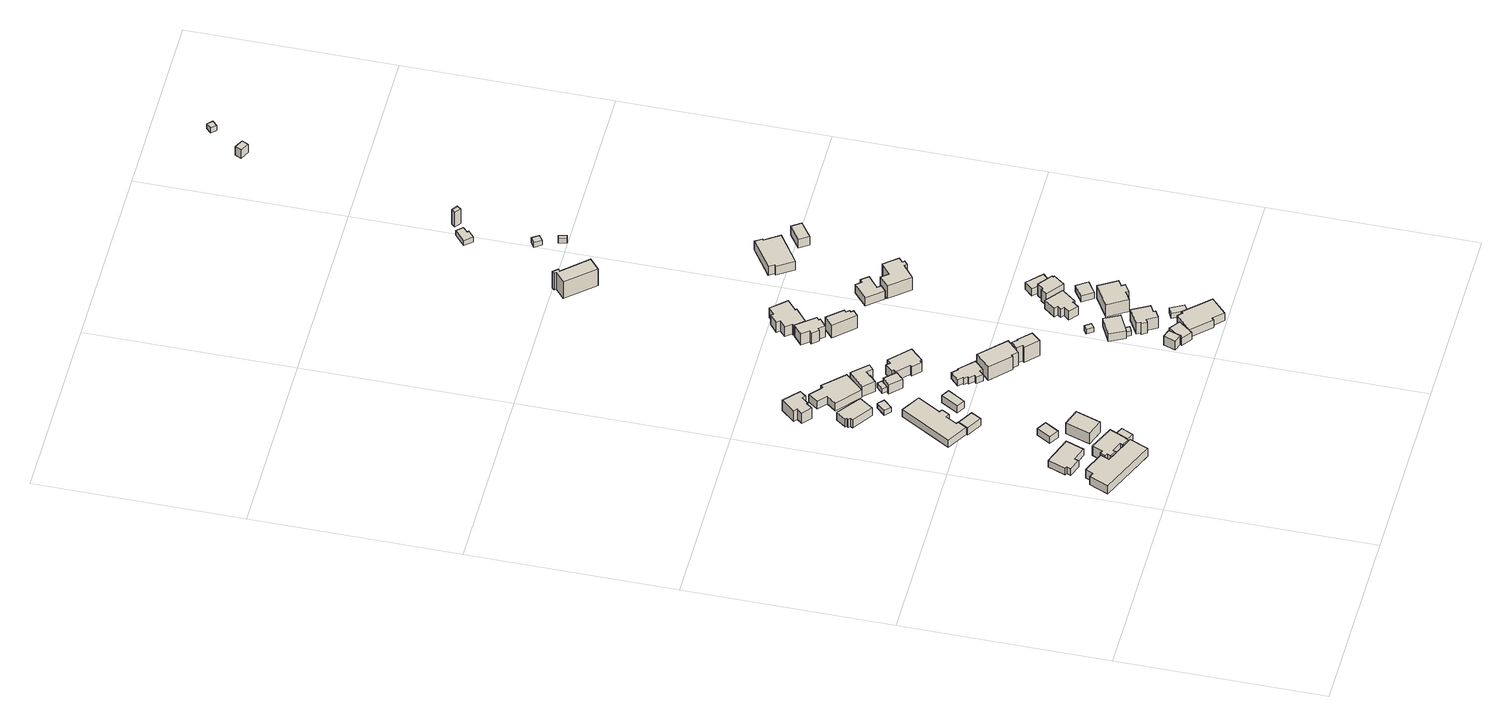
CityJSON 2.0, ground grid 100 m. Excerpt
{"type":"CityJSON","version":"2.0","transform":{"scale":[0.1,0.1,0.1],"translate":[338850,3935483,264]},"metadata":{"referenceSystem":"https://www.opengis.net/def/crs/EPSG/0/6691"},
"CityObjects":{
"building1":{"type":"Building","attributes":{"usage":"441","measuredHeight":6.5,"storeysAboveGround":1,"BuildingIDAttribute.prefecture":"14","BuildingIDAttribute.city":"14151","BuildingDetailAttribute.totalFloorArea":277.29,"BuildingDetailAttribute.buildingFootprintArea":277.29,"BuildingDetailAttribute.buildingStructureType":"601","BuildingDetailAttribute.buildingStructureOrgType":"1","BuildingDetailAttribute.orgUsage":"160","BuildingDetailAttribute.surveyYear":2015,"BuildingRiverFloodingRiskAttribute.description":"4","BuildingRiverFloodingRiskAttribute.rankOrg":"1","BuildingRiverFloodingRiskAttribute.depth":0.056,"BuildingRiverFloodingRiskAttribute.adminType":"2","BuildingRiverFloodingRiskAttribute.scale":"2"},"geometry":[{"type":"Solid","lod":"1","boundaries":[[[[0,1,2,3,4,5,6,7]],[[6,8,9,7]],[[5,10,8,6]],[[4,11,10,5]],[[3,12,11,4]],[[2,13,12,3]],[[1,14,13,2]],[[0,15,14,1]],[[7,9,15,0]],[[8,10,11,12,13,14,15,9]]]]}]},
"building2":{"type":"Building","attributes":{"usage":"413","measuredHeight":5.4,"storeysAboveGround":1,"BuildingIDAttribute.prefecture":"14","BuildingIDAttribute.city":"14151","BuildingDetailAttribute.totalFloorArea":122.25,"BuildingDetailAttribute.buildingFootprintArea":122.25,"BuildingDetailAttribute.buildingStructureType":"601","BuildingDetailAttribute.buildingStructureOrgType":"1","BuildingDetailAttribute.orgUsage":"30","BuildingDetailAttribute.surveyYear":2015},"geometry":[{"type":"Solid","lod":"1","boundaries":[[[[16,17,18,19,20,21,22,23]],[[22,24,25,23]],[[21,26,24,22]],[[20,27,26,21]],[[19,28,27,20]],[[18,29,28,19]],[[17,30,29,18]],[[16,31,30,17]],[[23,25,31,16]],[[24,26,27,28,29,30,31,25]]]]}]},
"building3":{"type":"Building","attributes":{"usage":"441","measuredHeight":6.3,"storeysAboveGround":1,"BuildingIDAttribute.prefecture":"14","BuildingIDAttribute.city":"14151","BuildingDetailAttribute.totalFloorArea":112.81,"BuildingDetailAttribute.buildingFootprintArea":112.81,"BuildingDetailAttribute.buildingStructureType":"601","BuildingDetailAttribute.buildingStructureOrgType":"1","BuildingDetailAttribute.orgUsage":"160","BuildingDetailAttribute.surveyYear":2015,"BuildingRiverFloodingRiskAttribute.description":"4","BuildingRiverFloodingRiskAttribute.rankOrg":"1","BuildingRiverFloodingRiskAttribute.depth":0.008,"BuildingRiverFloodingRiskAttribute.adminType":"2","BuildingRiverFloodingRiskAttribute.scale":"2"},"geometry":[{"type":"Solid","lod":"1","boundaries":[[[[32,33,34,35,36,37,38,39,40,41,42,43,44,45]],[[44,46,47,45]],[[43,48,46,44]],[[42,49,48,43]],[[41,50,49,42]],[[40,51,50,41]],[[39,52,51,40]],[[38,53,52,39]],[[37,54,53,38]],[[36,55,54,37]],[[35,56,55,36]],[[34,57,56,35]],[[33,58,57,34]],[[32,59,58,33]],[[45,47,59,32]],[[46,48,49,50,51,52,53,54,55,56,57,58,59,47]]]]}]},
"building4":{"type":"Building","attributes":{"usage":"441","measuredHeight":5.7,"storeysAboveGround":1,"BuildingIDAttribute.prefecture":"14","BuildingIDAttribute.city":"14151","BuildingDetailAttribute.totalFloorArea":26.78,"BuildingDetailAttribute.buildingFootprintArea":26.78,"BuildingDetailAttribute.buildingStructureType":"601","BuildingDetailAttribute.buildingStructureOrgType":"1","BuildingDetailAttribute.orgUsage":"160","BuildingDetailAttribute.surveyYear":2015,"BuildingRiverFloodingRiskAttribute.description":"4","BuildingRiverFloodingRiskAttribute.rankOrg":"2","BuildingRiverFloodingRiskAttribute.depth":0.871,"BuildingRiverFloodingRiskAttribute.adminType":"2","BuildingRiverFloodingRiskAttribute.scale":"2","BuildingRiverFloodingRiskAttribute.duration":0.383},"geometry":[{"type":"Solid","lod":"1","boundaries":[[[[60,61,62,63]],[[62,64,65,63]],[[61,66,64,62]],[[60,67,66,61]],[[63,65,67,60]],[[64,66,67,65]]]]}]},
"building5":{"type":"Building","attributes":{"usage":"413","measuredHeight":4.4,"storeysAboveGround":1,"BuildingIDAttribute.prefecture":"14","BuildingIDAttribute.city":"14151","BuildingDetailAttribute.totalFloorArea":41.61,"BuildingDetailAttribute.buildingFootprintArea":41.61,"BuildingDetailAttribute.buildingStructureType":"610","BuildingDetailAttribute.buildingStructureOrgType":"2","BuildingDetailAttribute.orgUsage":"30","BuildingDetailAttribute.surveyYear":2015},"geometry":[{"type":"Solid","lod":"1","boundaries":[[[[68,69,70,71]],[[70,72,73,71]],[[69,74,72,70]],[[68,75,74,69]],[[71,73,75,68]],[[72,74,75,73]]]]}]},
"building6":{"type":"Building","attributes":{"usage":"413","measuredHeight":7.6,"storeysAboveGround":1,"BuildingIDAttribute.prefecture":"14","BuildingIDAttribute.city":"14151","BuildingDetailAttribute.totalFloorArea":70.1,"BuildingDetailAttribute.buildingFootprintArea":70.1,"BuildingDetailAttribute.buildingStructureType":"610","BuildingDetailAttribute.buildingStructureOrgType":"2","BuildingDetailAttribute.orgUsage":"30","BuildingDetailAttribute.surveyYear":2015,"BuildingRiverFloodingRiskAttribute.description":"4","BuildingRiverFloodingRiskAttribute.rankOrg":"1","BuildingRiverFloodingRiskAttribute.depth":0.049,"BuildingRiverFloodingRiskAttribute.adminType":"2","BuildingRiverFloodingRiskAttribute.scale":"2"},"geometry":[{"type":"Solid","lod":"1","boundaries":[[[[76,77,78,79]],[[78,80,81,79]],[[77,82,80,78]],[[76,83,82,77]],[[79,81,83,76]],[[80,82,83,81]]]]}]},
"building7":{"type":"Building","attributes":{"usage":"415","measuredHeight":5.1,"storeysAboveGround":1,"BuildingIDAttribute.prefecture":"14","BuildingIDAttribute.city":"14151","BuildingDetailAttribute.totalFloorArea":38.22,"BuildingDetailAttribute.buildingFootprintArea":38.22,"BuildingDetailAttribute.buildingStructureType":"601","BuildingDetailAttribute.buildingStructureOrgType":"1","BuildingDetailAttribute.orgUsage":"50","BuildingDetailAttribute.surveyYear":2015},"geometry":[{"type":"Solid","lod":"1","boundaries":[[[[84,85,86,87]],[[86,88,89,87]],[[85,90,88,86]],[[84,91,90,85]],[[87,89,91,84]],[[88,90,91,89]]]]}]},
"building8":{"type":"Building","attributes":{"usage":"415","measuredHeight":5.5,"storeysAboveGround":1,"BuildingIDAttribute.prefecture":"14","BuildingIDAttribute.city":"14151","BuildingDetailAttribute.totalFloorArea":264.61,"BuildingDetailAttribute.buildingFootprintArea":264.61,"BuildingDetailAttribute.buildingStructureType":"601","BuildingDetailAttribute.buildingStructureOrgType":"1","BuildingDetailAttribute.orgUsage":"50","BuildingDetailAttribute.surveyYear":2015},"geometry":[{"type":"Solid","lod":"1","boundaries":[[[[92,93,94,95,96,97,98,99,100,101]],[[100,102,103,101]],[[99,104,102,100]],[[98,105,104,99]],[[97,106,105,98]],[[96,107,106,97]],[[95,108,107,96]],[[94,109,108,95]],[[93,110,109,94]],[[92,111,110,93]],[[101,103,111,92]],[[102,104,105,106,107,108,109,110,111,103]]]]}]},
"building9":{"type":"Building","attributes":{"usage":"415","measuredHeight":6,"storeysAboveGround":1,"BuildingIDAttribute.prefecture":"14","BuildingIDAttribute.city":"14151","BuildingDetailAttribute.totalFloorArea":90.04,"BuildingDetailAttribute.buildingFootprintArea":90.04,"BuildingDetailAttribute.buildingStructureType":"601","BuildingDetailAttribute.buildingStructureOrgType":"1","BuildingDetailAttribute.orgUsage":"50","BuildingDetailAttribute.surveyYear":2015},"geometry":[{"type":"Solid","lod":"1","boundaries":[[[[112,113,114,115,116,117,118,119]],[[118,120,121,119]],[[117,122,120,118]],[[116,123,122,117]],[[115,124,123,116]],[[114,125,124,115]],[[113,126,125,114]],[[112,127,126,113]],[[119,121,127,112]],[[120,122,123,124,125,126,127,121]]]]}]},
"building10":{"type":"Building","attributes":{"usage":"411","measuredHeight":7.8,"storeysAboveGround":2,"BuildingIDAttribute.prefecture":"14","BuildingIDAttribute.city":"14151","BuildingDetailAttribute.totalFloorArea":132.74,"BuildingDetailAttribute.buildingFootprintArea":66.37,"BuildingDetailAttribute.buildingStructureType":"601","BuildingDetailAttribute.buildingStructureOrgType":"1","BuildingDetailAttribute.orgUsage":"10","BuildingDetailAttribute.surveyYear":2015},"geometry":[{"type":"Solid","lod":"1","boundaries":[[[[128,129,130,131,132,133,134,135,136,137]],[[136,138,139,137]],[[135,140,138,136]],[[134,141,140,135]],[[133,142,141,134]],[[132,143,142,133]],[[131,144,143,132]],[[130,145,144,131]],[[129,146,145,130]],[[128,147,146,129]],[[137,139,147,128]],[[138,140,141,142,143,144,145,146,147,139]]]]}]},
"building11":{"type":"Building","attributes":{"BuildingIDAttribute.prefecture":"14","BuildingIDAttribute.city":"14151","BuildingDetailAttribute.surveyYear":2015},"geometry":[{"type":"Solid","lod":"1","boundaries":[[[[148,149,150,151]],[[150,152,153,151]],[[149,154,152,150]],[[148,155,154,149]],[[151,153,155,148]],[[152,154,155,153]]]]}]},
"building12":{"type":"Building","attributes":{"usage":"415","measuredHeight":4.8,"storeysAboveGround":1,"BuildingIDAttribute.prefecture":"14","BuildingIDAttribute.city":"14151","BuildingDetailAttribute.totalFloorArea":35.59,"BuildingDetailAttribute.buildingFootprintArea":35.59,"BuildingDetailAttribute.buildingStructureType":"601","BuildingDetailAttribute.buildingStructureOrgType":"1","BuildingDetailAttribute.orgUsage":"50","BuildingDetailAttribute.surveyYear":2015},"geometry":[{"type":"Solid","lod":"1","boundaries":[[[[156,157,158,159]],[[158,160,161,159]],[[157,162,160,158]],[[156,163,162,157]],[[159,161,163,156]],[[160,162,163,161]]]]}]},
"building13":{"type":"Building","attributes":{"usage":"441","measuredHeight":5.8,"storeysAboveGround":1,"BuildingIDAttribute.prefecture":"14","BuildingIDAttribute.city":"14151","BuildingDetailAttribute.totalFloorArea":186.99,"BuildingDetailAttribute.buildingFootprintArea":186.99,"BuildingDetailAttribute.buildingStructureType":"610","BuildingDetailAttribute.buildingStructureOrgType":"2","BuildingDetailAttribute.orgUsage":"172","BuildingDetailAttribute.surveyYear":2015},"geometry":[{"type":"Solid","lod":"1","boundaries":[[[[164,165,166,167,168,169,170,171]],[[170,172,173,171]],[[169,174,172,170]],[[168,175,174,169]],[[167,176,175,168]],[[166,177,176,167]],[[165,178,177,166]],[[164,179,178,165]],[[171,173,179,164]],[[172,174,175,176,177,178,179,173]]]]}]},
"building14":{"type":"Building","attributes":{"usage":"411","storeysAboveGround":1,"BuildingIDAttribute.prefecture":"14","BuildingIDAttribute.city":"14151","BuildingDetailAttribute.totalFloorArea":8.69,"BuildingDetailAttribute.buildingFootprintArea":8.69,"BuildingDetailAttribute.buildingStructureType":"601","BuildingDetailAttribute.buildingStructureOrgType":"1","BuildingDetailAttribute.orgUsage":"10","BuildingDetailAttribute.surveyYear":2015},"geometry":[{"type":"Solid","lod":"1","boundaries":[[[[180,181,182,183]],[[182,184,185,183]],[[181,186,184,182]],[[180,187,186,181]],[[183,185,187,180]],[[184,186,187,185]]]]}]},
"building15":{"type":"Building","attributes":{"usage":"411","measuredHeight":6.2,"storeysAboveGround":1,"BuildingIDAttribute.prefecture":"14","BuildingIDAttribute.city":"14151","BuildingDetailAttribute.totalFloorArea":30.15,"BuildingDetailAttribute.buildingFootprintArea":30.15,"BuildingDetailAttribute.buildingStructureType":"601","BuildingDetailAttribute.buildingStructureOrgType":"1","BuildingDetailAttribute.orgUsage":"10","BuildingDetailAttribute.surveyYear":2015},"geometry":[{"type":"Solid","lod":"1","boundaries":[[[[188,189,190,191]],[[190,192,193,191]],[[189,194,192,190]],[[188,195,194,189]],[[191,193,195,188]],[[192,194,195,193]]]]}]},
"building16":{"type":"Building","attributes":{"usage":"411","measuredHeight":7.8,"storeysAboveGround":2,"BuildingIDAttribute.prefecture":"14","BuildingIDAttribute.city":"14151","BuildingDetailAttribute.totalFloorArea":135.16,"BuildingDetailAttribute.buildingFootprintArea":67.58,"BuildingDetailAttribute.buildingStructureType":"601","BuildingDetailAttribute.buildingStructureOrgType":"1","BuildingDetailAttribute.orgUsage":"10","BuildingDetailAttribute.surveyYear":2015},"geometry":[{"type":"Solid","lod":"1","boundaries":[[[[196,197,198,199,200,201,202,203]],[[202,204,205,203]],[[201,206,204,202]],[[200,207,206,201]],[[199,208,207,200]],[[198,209,208,199]],[[197,210,209,198]],[[196,211,210,197]],[[203,205,211,196]],[[204,206,207,208,209,210,211,205]]]]}]},
"building17":{"type":"Building","attributes":{"usage":"411","measuredHeight":4.8,"storeysAboveGround":1,"BuildingIDAttribute.prefecture":"14","BuildingIDAttribute.city":"14151","BuildingDetailAttribute.totalFloorArea":76.43,"BuildingDetailAttribute.buildingFootprintArea":76.43,"BuildingDetailAttribute.buildingStructureType":"601","BuildingDetailAttribute.buildingStructureOrgType":"1","BuildingDetailAttribute.orgUsage":"10","BuildingDetailAttribute.surveyYear":2015},"geometry":[{"type":"Solid","lod":"1","boundaries":[[[[212,213,214,215,216,217,218,219,220,221,222,223,224,225]],[[224,226,227,225]],[[223,228,226,224]],[[222,229,228,223]],[[221,230,229,222]],[[220,231,230,221]],[[219,232,231,220]],[[218,233,232,219]],[[217,234,233,218]],[[216,235,234,217]],[[215,236,235,216]],[[214,237,236,215]],[[213,238,237,214]],[[212,239,238,213]],[[225,227,239,212]],[[226,228,229,230,231,232,233,234,235,236,237,238,239,227]]]]}]},
"building18":{"type":"Building","attributes":{"usage":"411","measuredHeight":7.6,"storeysAboveGround":2,"BuildingIDAttribute.prefecture":"14","BuildingIDAttribute.city":"14151","BuildingDetailAttribute.totalFloorArea":222.48,"BuildingDetailAttribute.buildingFootprintArea":111.24,"BuildingDetailAttribute.buildingStructureType":"601","BuildingDetailAttribute.buildingStructureOrgType":"1","BuildingDetailAttribute.orgUsage":"10","BuildingDetailAttribute.surveyYear":2015},"geometry":[{"type":"Solid","lod":"1","boundaries":[[[[240,241,242,243,244,245,246,247,248,249,250,251]],[[250,252,253,251]],[[249,254,252,250]],[[248,255,254,249]],[[247,256,255,248]],[[246,257,256,247]],[[245,258,257,246]],[[244,259,258,245]],[[243,260,259,244]],[[242,261,260,243]],[[241,262,261,242]],[[240,263,262,241]],[[251,253,263,240]],[[252,254,255,256,257,258,259,260,261,262,263,253]]]]}]},
"building19":{"type":"Building","attributes":{"usage":"411","measuredHeight":9.6,"storeysAboveGround":2,"BuildingIDAttribute.prefecture":"14","BuildingIDAttribute.city":"14151","BuildingDetailAttribute.totalFloorArea":264.21,"BuildingDetailAttribute.buildingFootprintArea":132.1,"BuildingDetailAttribute.buildingStructureType":"601","BuildingDetailAttribute.buildingStructureOrgType":"1","BuildingDetailAttribute.orgUsage":"10","BuildingDetailAttribute.surveyYear":2015,"BuildingRiverFloodingRiskAttribute.description":"4","BuildingRiverFloodingRiskAttribute.rankOrg":"1","BuildingRiverFloodingRiskAttribute.depth":0.069,"BuildingRiverFloodingRiskAttribute.adminType":"2","BuildingRiverFloodingRiskAttribute.scale":"2"},"geometry":[{"type":"Solid","lod":"1","boundaries":[[[[264,265,266,267,268,269]],[[268,270,271,269]],[[267,272,270,268]],[[266,273,272,267]],[[265,274,273,266]],[[264,275,274,265]],[[269,271,275,264]],[[270,272,273,274,275,271]]]]}]},
"building20":{"type":"Building","attributes":{"usage":"411","measuredHeight":10.5,"storeysAboveGround":2,"BuildingIDAttribute.prefecture":"14","BuildingIDAttribute.city":"14151","BuildingDetailAttribute.totalFloorArea":87.53,"BuildingDetailAttribute.buildingFootprintArea":43.77,"BuildingDetailAttribute.buildingStructureType":"601","BuildingDetailAttribute.buildingStructureOrgType":"1","BuildingDetailAttribute.orgUsage":"10","BuildingDetailAttribute.surveyYear":2015,"BuildingRiverFloodingRiskAttribute.description":"4","BuildingRiverFloodingRiskAttribute.rankOrg":"1","BuildingRiverFloodingRiskAttribute.depth":0.13,"BuildingRiverFloodingRiskAttribute.adminType":"2","BuildingRiverFloodingRiskAttribute.scale":"2"},"geometry":[{"type":"Solid","lod":"1","boundaries":[[[[276,277,278,279,280,281,282,283]],[[282,284,285,283]],[[281,286,284,282]],[[280,287,286,281]],[[279,288,287,280]],[[278,289,288,279]],[[277,290,289,278]],[[276,291,290,277]],[[283,285,291,276]],[[284,286,287,288,289,290,291,285]]]]}]},
"building21":{"type":"Building","attributes":{"usage":"411","measuredHeight":7.3,"storeysAboveGround":1,"BuildingIDAttribute.prefecture":"14","BuildingIDAttribute.city":"14151","BuildingDetailAttribute.totalFloorArea":22.82,"BuildingDetailAttribute.buildingFootprintArea":22.82,"BuildingDetailAttribute.buildingStructureType":"601","BuildingDetailAttribute.buildingStructureOrgType":"1","BuildingDetailAttribute.orgUsage":"10","BuildingDetailAttribute.surveyYear":2015,"BuildingRiverFloodingRiskAttribute.description":"4","BuildingRiverFloodingRiskAttribute.rankOrg":"1","BuildingRiverFloodingRiskAttribute.depth":0.051,"BuildingRiverFloodingRiskAttribute.adminType":"2","BuildingRiverFloodingRiskAttribute.scale":"1","BuildingRiverFloodingRiskAttribute.duration":0.517,"BuildingLandSlideRiskAttribute.description":"1","BuildingLandSlideRiskAttribute.areaType":"1"},"geometry":[{"type":"Solid","lod":"1","boundaries":[[[[292,293,294,295]],[[294,296,297,295]],[[293,298,296,294]],[[292,299,298,293]],[[295,297,299,292]],[[296,298,299,297]]]]}]},
"building22":{"type":"Building","attributes":{"usage":"411","measuredHeight":7.3,"storeysAboveGround":1,"BuildingIDAttribute.prefecture":"14","BuildingIDAttribute.city":"14151","BuildingDetailAttribute.totalFloorArea":42.17,"BuildingDetailAttribute.buildingFootprintArea":42.17,"BuildingDetailAttribute.buildingStructureType":"601","BuildingDetailAttribute.buildingStructureOrgType":"1","BuildingDetailAttribute.orgUsage":"10","BuildingDetailAttribute.surveyYear":2015,"BuildingRiverFloodingRiskAttribute.description":"4","BuildingRiverFloodingRiskAttribute.rankOrg":"1","BuildingRiverFloodingRiskAttribute.depth":0.051,"BuildingRiverFloodingRiskAttribute.adminType":"2","BuildingRiverFloodingRiskAttribute.scale":"1","BuildingRiverFloodingRiskAttribute.duration":0.483,"BuildingLandSlideRiskAttribute.description":"1","BuildingLandSlideRiskAttribute.areaType":"1"},"geometry":[{"type":"Solid","lod":"1","boundaries":[[[[300,301,302,303,304,305,306]],[[305,307,308,306]],[[304,309,307,305]],[[303,310,309,304]],[[302,311,310,303]],[[301,312,311,302]],[[300,313,312,301]],[[306,308,313,300]],[[307,309,310,311,312,313,308]]]]}]},
"building23":{"type":"Building","attributes":{"BuildingIDAttribute.prefecture":"14","BuildingIDAttribute.city":"14151","BuildingDetailAttribute.surveyYear":2015,"BuildingRiverFloodingRiskAttribute.description":"4","BuildingRiverFloodingRiskAttribute.rankOrg":"1","BuildingRiverFloodingRiskAttribute.depth":0.196,"BuildingRiverFloodingRiskAttribute.adminType":"2","BuildingRiverFloodingRiskAttribute.scale":"1","BuildingRiverFloodingRiskAttribute.duration":0.483,"BuildingLandSlideRiskAttribute.description":"1","BuildingLandSlideRiskAttribute.areaType":"1"},"geometry":[{"type":"Solid","lod":"1","boundaries":[[[[314,315,316,317]],[[316,318,319,317]],[[315,320,318,316]],[[314,321,320,315]],[[317,319,321,314]],[[318,320,321,319]]]]}]},
"building24":{"type":"Building","attributes":{"usage":"441","measuredHeight":5.3,"storeysAboveGround":1,"BuildingIDAttribute.prefecture":"14","BuildingIDAttribute.city":"14151","BuildingDetailAttribute.totalFloorArea":69.14,"BuildingDetailAttribute.buildingFootprintArea":69.14,"BuildingDetailAttribute.buildingStructureType":"601","BuildingDetailAttribute.buildingStructureOrgType":"1","BuildingDetailAttribute.orgUsage":"160","BuildingDetailAttribute.surveyYear":2015,"BuildingRiverFloodingRiskAttribute.description":"4","BuildingRiverFloodingRiskAttribute.rankOrg":"1","BuildingRiverFloodingRiskAttribute.depth":0.035,"BuildingRiverFloodingRiskAttribute.adminType":"2","BuildingRiverFloodingRiskAttribute.scale":"1","BuildingRiverFloodingRiskAttribute.duration":0.483,"BuildingLandSlideRiskAttribute.description":"1","BuildingLandSlideRiskAttribute.areaType":"1"},"geometry":[{"type":"Solid","lod":"1","boundaries":[[[[322,323,324,325]],[[324,326,327,325]],[[323,328,326,324]],[[322,329,328,323]],[[325,327,329,322]],[[326,328,329,327]]]]}]},
"building25":{"type":"Building","attributes":{"BuildingIDAttribute.prefecture":"14","BuildingIDAttribute.city":"14151","BuildingDetailAttribute.surveyYear":2015,"BuildingRiverFloodingRiskAttribute.description":"4","BuildingRiverFloodingRiskAttribute.rankOrg":"1","BuildingRiverFloodingRiskAttribute.depth":0.202,"BuildingRiverFloodingRiskAttribute.adminType":"2","BuildingRiverFloodingRiskAttribute.scale":"1","BuildingRiverFloodingRiskAttribute.duration":1.4,"BuildingLandSlideRiskAttribute.description":"1","BuildingLandSlideRiskAttribute.areaType":"1"},"geometry":[{"type":"Solid","lod":"1","boundaries":[[[[330,331,332,333]],[[332,334,335,333]],[[331,336,334,332]],[[330,337,336,331]],[[333,335,337,330]],[[334,336,337,335]]]]}]},
"building26":{"type":"Building","attributes":{"usage":"411","measuredHeight":7.5,"storeysAboveGround":2,"BuildingIDAttribute.prefecture":"14","BuildingIDAttribute.city":"14151","BuildingDetailAttribute.totalFloorArea":142.15,"BuildingDetailAttribute.buildingFootprintArea":71.07,"BuildingDetailAttribute.buildingStructureType":"601","BuildingDetailAttribute.buildingStructureOrgType":"1","BuildingDetailAttribute.orgUsage":"10","BuildingDetailAttribute.surveyYear":2015},"geometry":[{"type":"Solid","lod":"1","boundaries":[[[[338,339,340,341,342,343,344,345,346,347]],[[346,348,349,347]],[[345,350,348,346]],[[344,351,350,345]],[[343,352,351,344]],[[342,353,352,343]],[[341,354,353,342]],[[340,355,354,341]],[[339,356,355,340]],[[338,357,356,339]],[[347,349,357,338]],[[348,350,351,352,353,354,355,356,357,349]]]]}]},
"building27":{"type":"Building","attributes":{"usage":"411","measuredHeight":7.8,"storeysAboveGround":2,"BuildingIDAttribute.prefecture":"14","BuildingIDAttribute.city":"14151","BuildingDetailAttribute.totalFloorArea":123.53,"BuildingDetailAttribute.buildingFootprintArea":61.77,"BuildingDetailAttribute.buildingStructureType":"601","BuildingDetailAttribute.buildingStructureOrgType":"1","BuildingDetailAttribute.orgUsage":"10","BuildingDetailAttribute.surveyYear":2015,"BuildingRiverFloodingRiskAttribute.description":"4","BuildingRiverFloodingRiskAttribute.rankOrg":"1","BuildingRiverFloodingRiskAttribute.depth":0.015,"BuildingRiverFloodingRiskAttribute.adminType":"2","BuildingRiverFloodingRiskAttribute.scale":"1","BuildingRiverFloodingRiskAttribute.duration":0.483,"BuildingLandSlideRiskAttribute.description":"1","BuildingLandSlideRiskAttribute.areaType":"1"},"geometry":[{"type":"Solid","lod":"1","boundaries":[[[[358,359,360,361,362,363,364,365,366,367]],[[366,368,369,367]],[[365,370,368,366]],[[364,371,370,365]],[[363,372,371,364]],[[362,373,372,363]],[[361,374,373,362]],[[360,375,374,361]],[[359,376,375,360]],[[358,377,376,359]],[[367,369,377,358]],[[368,370,371,372,373,374,375,376,377,369]]]]}]},
"building28":{"type":"Building","attributes":{"usage":"411","measuredHeight":7.7,"storeysAboveGround":1,"BuildingIDAttribute.prefecture":"14","BuildingIDAttribute.city":"14151","BuildingDetailAttribute.totalFloorArea":172.83,"BuildingDetailAttribute.buildingFootprintArea":172.83,"BuildingDetailAttribute.buildingStructureType":"601","BuildingDetailAttribute.buildingStructureOrgType":"1","BuildingDetailAttribute.orgUsage":"10","BuildingDetailAttribute.surveyYear":2015,"BuildingRiverFloodingRiskAttribute.description":"4","BuildingRiverFloodingRiskAttribute.rankOrg":"1","BuildingRiverFloodingRiskAttribute.depth":0.216,"BuildingRiverFloodingRiskAttribute.adminType":"2","BuildingRiverFloodingRiskAttribute.scale":"1","BuildingLandSlideRiskAttribute.description":"1","BuildingLandSlideRiskAttribute.areaType":"1"},"geometry":[{"type":"Solid","lod":"1","boundaries":[[[[378,379,380,381,382,383,384,385]],[[384,386,387,385]],[[383,388,386,384]],[[382,389,388,383]],[[381,390,389,382]],[[380,391,390,381]],[[379,392,391,380]],[[378,393,392,379]],[[385,387,393,378]],[[386,388,389,390,391,392,393,387]]]]}]},
"building29":{"type":"Building","attributes":{"usage":"411","measuredHeight":10.1,"storeysAboveGround":2,"BuildingIDAttribute.prefecture":"14","BuildingIDAttribute.city":"14151","BuildingDetailAttribute.totalFloorArea":121.51,"BuildingDetailAttribute.buildingFootprintArea":60.76,"BuildingDetailAttribute.buildingStructureType":"601","BuildingDetailAttribute.buildingStructureOrgType":"1","BuildingDetailAttribute.orgUsage":"10","BuildingDetailAttribute.surveyYear":2015},"geometry":[{"type":"Solid","lod":"1","boundaries":[[[[394,395,396,397,398,399,400,401]],[[400,402,403,401]],[[399,404,402,400]],[[398,405,404,399]],[[397,406,405,398]],[[396,407,406,397]],[[395,408,407,396]],[[394,409,408,395]],[[401,403,409,394]],[[402,404,405,406,407,408,409,403]]]]}]},
"building30":{"type":"Building","attributes":{"usage":"411","measuredHeight":3.8,"storeysAboveGround":1,"BuildingIDAttribute.prefecture":"14","BuildingIDAttribute.city":"14151","BuildingDetailAttribute.totalFloorArea":21.99,"BuildingDetailAttribute.buildingFootprintArea":21.99,"BuildingDetailAttribute.buildingStructureType":"601","BuildingDetailAttribute.buildingStructureOrgType":"1","BuildingDetailAttribute.orgUsage":"10","BuildingDetailAttribute.surveyYear":2015,"BuildingRiverFloodingRiskAttribute.description":"4","BuildingRiverFloodingRiskAttribute.rankOrg":"2","BuildingRiverFloodingRiskAttribute.depth":0.516,"BuildingRiverFloodingRiskAttribute.adminType":"2","BuildingRiverFloodingRiskAttribute.scale":"2","BuildingRiverFloodingRiskAttribute.duration":0.1},"geometry":[{"type":"Solid","lod":"1","boundaries":[[[[410,411,412,413]],[[412,414,415,413]],[[411,416,414,412]],[[410,417,416,411]],[[413,415,417,410]],[[414,416,417,415]]]]}]},
"building31":{"type":"Building","attributes":{"usage":"411","measuredHeight":8,"storeysAboveGround":2,"BuildingIDAttribute.prefecture":"14","BuildingIDAttribute.city":"14151","BuildingDetailAttribute.totalFloorArea":261.75,"BuildingDetailAttribute.buildingFootprintArea":130.88,"BuildingDetailAttribute.buildingStructureType":"601","BuildingDetailAttribute.buildingStructureOrgType":"1","BuildingDetailAttribute.orgUsage":"10","BuildingDetailAttribute.surveyYear":2015},"geometry":[{"type":"Solid","lod":"1","boundaries":[[[[418,419,420,421,422,423,424,425,426,427,428,429]],[[428,430,431,429]],[[427,432,430,428]],[[426,433,432,427]],[[425,434,433,426]],[[424,435,434,425]],[[423,436,435,424]],[[422,437,436,423]],[[421,438,437,422]],[[420,439,438,421]],[[419,440,439,420]],[[418,441,440,419]],[[429,431,441,418]],[[430,432,433,434,435,436,437,438,439,440,441,431]]]]}]},
"building32":{"type":"Building","attributes":{"usage":"411","measuredHeight":9.2,"storeysAboveGround":2,"BuildingIDAttribute.prefecture":"14","BuildingIDAttribute.city":"14151","BuildingDetailAttribute.totalFloorArea":207.09,"BuildingDetailAttribute.buildingFootprintArea":103.55,"BuildingDetailAttribute.buildingStructureType":"601","BuildingDetailAttribute.buildingStructureOrgType":"1","BuildingDetailAttribute.orgUsage":"10","BuildingDetailAttribute.surveyYear":2015,"BuildingRiverFloodingRiskAttribute.description":"4","BuildingRiverFloodingRiskAttribute.rankOrg":"2","BuildingRiverFloodingRiskAttribute.depth":0.862,"BuildingRiverFloodingRiskAttribute.adminType":"2","BuildingRiverFloodingRiskAttribute.scale":"2","BuildingRiverFloodingRiskAttribute.duration":0.3,"BuildingLandSlideRiskAttribute.description":"1","BuildingLandSlideRiskAttribute.areaType":"1"},"geometry":[{"type":"Solid","lod":"1","boundaries":[[[[442,443,444,445,446,447,448,449]],[[448,450,451,449]],[[447,452,450,448]],[[446,453,452,447]],[[445,454,453,446]],[[444,455,454,445]],[[443,456,455,444]],[[442,457,456,443]],[[449,451,457,442]],[[450,452,453,454,455,456,457,451]]]]}]},
"building33":{"type":"Building","attributes":{"usage":"411","measuredHeight":6.5,"storeysAboveGround":2,"BuildingIDAttribute.prefecture":"14","BuildingIDAttribute.city":"14151","BuildingDetailAttribute.totalFloorArea":151.19,"BuildingDetailAttribute.buildingFootprintArea":75.6,"BuildingDetailAttribute.buildingStructureType":"601","BuildingDetailAttribute.buildingStructureOrgType":"1","BuildingDetailAttribute.orgUsage":"10","BuildingDetailAttribute.surveyYear":2015,"BuildingRiverFloodingRiskAttribute.description":"4","BuildingRiverFloodingRiskAttribute.rankOrg":"1","BuildingRiverFloodingRiskAttribute.depth":0.119,"BuildingRiverFloodingRiskAttribute.adminType":"2","BuildingRiverFloodingRiskAttribute.scale":"1","BuildingRiverFloodingRiskAttribute.duration":0.65,"BuildingLandSlideRiskAttribute.description":"1","BuildingLandSlideRiskAttribute.areaType":"1"},"geometry":[{"type":"Solid","lod":"1","boundaries":[[[[458,459,460,461,462,463,464,465,466,467]],[[466,468,469,467]],[[465,470,468,466]],[[464,471,470,465]],[[463,472,471,464]],[[462,473,472,463]],[[461,474,473,462]],[[460,475,474,461]],[[459,476,475,460]],[[458,477,476,459]],[[467,469,477,458]],[[468,470,471,472,473,474,475,476,477,469]]]]}]},
"building34":{"type":"Building","attributes":{"usage":"411","measuredHeight":4.1,"storeysAboveGround":1,"BuildingIDAttribute.prefecture":"14","BuildingIDAttribute.city":"14151","BuildingDetailAttribute.totalFloorArea":37.45,"BuildingDetailAttribute.buildingFootprintArea":37.45,"BuildingDetailAttribute.buildingStructureType":"601","BuildingDetailAttribute.buildingStructureOrgType":"1","BuildingDetailAttribute.orgUsage":"10","BuildingDetailAttribute.surveyYear":2015,"BuildingRiverFloodingRiskAttribute.description":"4","BuildingRiverFloodingRiskAttribute.rankOrg":"1","BuildingRiverFloodingRiskAttribute.depth":0.011,"BuildingRiverFloodingRiskAttribute.adminType":"2","BuildingRiverFloodingRiskAttribute.scale":"1","BuildingRiverFloodingRiskAttribute.duration":0.533,"BuildingLandSlideRiskAttribute.description":"1","BuildingLandSlideRiskAttribute.areaType":"1"},"geometry":[{"type":"Solid","lod":"1","boundaries":[[[[478,479,480,481]],[[480,482,483,481]],[[479,484,482,480]],[[478,485,484,479]],[[481,483,485,478]],[[482,484,485,483]]]]}]},
"building35":{"type":"Building","attributes":{"usage":"411","measuredHeight":8,"storeysAboveGround":2,"BuildingIDAttribute.prefecture":"14","BuildingIDAttribute.city":"14151","BuildingDetailAttribute.totalFloorArea":103.65,"BuildingDetailAttribute.buildingFootprintArea":51.83,"BuildingDetailAttribute.buildingStructureType":"601","BuildingDetailAttribute.buildingStructureOrgType":"1","BuildingDetailAttribute.orgUsage":"10","BuildingDetailAttribute.surveyYear":2015,"BuildingRiverFloodingRiskAttribute.description":"4","BuildingRiverFloodingRiskAttribute.rankOrg":"1","BuildingRiverFloodingRiskAttribute.depth":0.028,"BuildingRiverFloodingRiskAttribute.adminType":"2","BuildingRiverFloodingRiskAttribute.scale":"1","BuildingRiverFloodingRiskAttribute.duration":0.583,"BuildingLandSlideRiskAttribute.description":"1","BuildingLandSlideRiskAttribute.areaType":"1"},"geometry":[{"type":"Solid","lod":"1","boundaries":[[[[486,487,488,489,490,491,492,493]],[[492,494,495,493]],[[491,496,494,492]],[[490,497,496,491]],[[489,498,497,490]],[[488,499,498,489]],[[487,500,499,488]],[[486,501,500,487]],[[493,495,501,486]],[[494,496,497,498,499,500,501,495]]]]}]},
"building36":{"type":"Building","attributes":{"usage":"431","measuredHeight":7,"storeysAboveGround":1,"BuildingIDAttribute.prefecture":"14","BuildingIDAttribute.city":"14151","BuildingDetailAttribute.totalFloorArea":92.61,"BuildingDetailAttribute.buildingFootprintArea":92.61,"BuildingDetailAttribute.buildingStructureType":"601","BuildingDetailAttribute.buildingStructureOrgType":"1","BuildingDetailAttribute.orgUsage":"143","BuildingDetailAttribute.surveyYear":2015},"geometry":[{"type":"Solid","lod":"1","boundaries":[[[[502,503,504,505,506,507,508,509]],[[508,510,511,509]],[[507,512,510,508]],[[506,513,512,507]],[[505,514,513,506]],[[504,515,514,505]],[[503,516,515,504]],[[502,517,516,503]],[[509,511,517,502]],[[510,512,513,514,515,516,517,511]]]]}]},
"building37":{"type":"Building","attributes":{"usage":"411","measuredHeight":5.9,"storeysAboveGround":2,"BuildingIDAttribute.prefecture":"14","BuildingIDAttribute.city":"14151","BuildingDetailAttribute.totalFloorArea":73.26,"BuildingDetailAttribute.buildingFootprintArea":36.63,"BuildingDetailAttribute.buildingStructureType":"601","BuildingDetailAttribute.buildingStructureOrgType":"1","BuildingDetailAttribute.orgUsage":"10","BuildingDetailAttribute.surveyYear":2015,"BuildingRiverFloodingRiskAttribute.description":"4","BuildingRiverFloodingRiskAttribute.rankOrg":"1","BuildingRiverFloodingRiskAttribute.depth":0.074,"BuildingRiverFloodingRiskAttribute.adminType":"2","BuildingRiverFloodingRiskAttribute.scale":"1","BuildingRiverFloodingRiskAttribute.duration":0.583,"BuildingLandSlideRiskAttribute.description":"1","BuildingLandSlideRiskAttribute.areaType":"1"},"geometry":[{"type":"Solid","lod":"1","boundaries":[[[[518,519,520,521]],[[520,522,523,521]],[[519,524,522,520]],[[518,525,524,519]],[[521,523,525,518]],[[522,524,525,523]]]]}]},
"building38":{"type":"Building","attributes":{"usage":"411","measuredHeight":11.3,"storeysAboveGround":2,"BuildingIDAttribute.prefecture":"14","BuildingIDAttribute.city":"14151","BuildingDetailAttribute.totalFloorArea":216.22,"BuildingDetailAttribute.buildingFootprintArea":108.11,"BuildingDetailAttribute.buildingStructureType":"610","BuildingDetailAttribute.buildingStructureOrgType":"2","BuildingDetailAttribute.orgUsage":"10","BuildingDetailAttribute.surveyYear":2015},"geometry":[{"type":"Solid","lod":"1","boundaries":[[[[526,527,528,529,530,531,532,533]],[[532,534,535,533]],[[531,536,534,532]],[[530,537,536,531]],[[529,538,537,530]],[[528,539,538,529]],[[527,540,539,528]],[[526,541,540,527]],[[533,535,541,526]],[[534,536,537,538,539,540,541,535]]]]}]},
"building39":{"type":"Building","attributes":{"usage":"411","measuredHeight":9.5,"storeysAboveGround":2,"BuildingIDAttribute.prefecture":"14","BuildingIDAttribute.city":"14151","BuildingDetailAttribute.totalFloorArea":208.47,"BuildingDetailAttribute.buildingFootprintArea":104.23,"BuildingDetailAttribute.buildingStructureType":"601","BuildingDetailAttribute.buildingStructureOrgType":"1","BuildingDetailAttribute.orgUsage":"10","BuildingDetailAttribute.surveyYear":2015},"geometry":[{"type":"Solid","lod":"1","boundaries":[[[[542,543,544,545,546,547,548,549,550,551]],[[550,552,553,551]],[[549,554,552,550]],[[548,555,554,549]],[[547,556,555,548]],[[546,557,556,547]],[[545,558,557,546]],[[544,559,558,545]],[[543,560,559,544]],[[542,561,560,543]],[[551,553,561,542]],[[552,554,555,556,557,558,559,560,561,553]]]]}]},
"building40":{"type":"Building","attributes":{"usage":"411","measuredHeight":8.8,"storeysAboveGround":1,"BuildingIDAttribute.prefecture":"14","BuildingIDAttribute.city":"14151","BuildingDetailAttribute.totalFloorArea":182.77,"BuildingDetailAttribute.buildingFootprintArea":182.77,"BuildingDetailAttribute.buildingStructureType":"601","BuildingDetailAttribute.buildingStructureOrgType":"1","BuildingDetailAttribute.orgUsage":"10","BuildingDetailAttribute.surveyYear":2015},"geometry":[{"type":"Solid","lod":"1","boundaries":[[[[562,563,564,565,566,567,568,569]],[[568,570,571,569]],[[567,572,570,568]],[[566,573,572,567]],[[565,574,573,566]],[[564,575,574,565]],[[563,576,575,564]],[[562,577,576,563]],[[569,571,577,562]],[[570,572,573,574,575,576,577,571]]]]}]},
"building41":{"type":"Building","attributes":{"BuildingIDAttribute.prefecture":"14","BuildingIDAttribute.city":"14151","BuildingDetailAttribute.surveyYear":2015},"geometry":[{"type":"Solid","lod":"1","boundaries":[[[[578,579,580,581]],[[580,582,583,581]],[[579,584,582,580]],[[578,585,584,579]],[[581,583,585,578]],[[582,584,585,583]]]]}]},
"building42":{"type":"Building","attributes":{"BuildingIDAttribute.prefecture":"14","BuildingIDAttribute.city":"14151","BuildingDetailAttribute.surveyYear":2015},"geometry":[{"type":"Solid","lod":"1","boundaries":[[[[586,587,588,589]],[[588,590,591,589]],[[587,592,590,588]],[[586,593,592,587]],[[589,591,593,586]],[[590,592,593,591]]]]}]},
"building43":{"type":"Building","attributes":{"BuildingIDAttribute.prefecture":"14","BuildingIDAttribute.city":"14151","BuildingDetailAttribute.surveyYear":2015},"geometry":[{"type":"Solid","lod":"1","boundaries":[[[[594,595,596,597,598,599]],[[598,600,601,599]],[[597,602,600,598]],[[596,603,602,597]],[[595,604,603,596]],[[594,605,604,595]],[[599,601,605,594]],[[600,602,603,604,605,601]]]]}]},
"building44":{"type":"Building","attributes":{"usage":"411","measuredHeight":6.2,"storeysAboveGround":1,"BuildingIDAttribute.prefecture":"14","BuildingIDAttribute.city":"14151","BuildingDetailAttribute.totalFloorArea":41.89,"BuildingDetailAttribute.buildingFootprintArea":41.89,"BuildingDetailAttribute.buildingStructureType":"601","BuildingDetailAttribute.buildingStructureOrgType":"1","BuildingDetailAttribute.orgUsage":"10","BuildingDetailAttribute.surveyYear":2015},"geometry":[{"type":"Solid","lod":"1","boundaries":[[[[606,607,608,609]],[[608,610,611,609]],[[607,612,610,608]],[[606,613,612,607]],[[609,611,613,606]],[[610,612,613,611]]]]}]},
"building45":{"type":"Building","attributes":{"measuredHeight":9.5,"BuildingIDAttribute.prefecture":"14","BuildingIDAttribute.city":"14151","BuildingDetailAttribute.surveyYear":2015,"BuildingLandSlideRiskAttribute.description":"1","BuildingLandSlideRiskAttribute.areaType":"1"},"geometry":[{"type":"Solid","lod":"1","boundaries":[[[[614,615,616,617]],[[616,618,619,617]],[[615,620,618,616]],[[614,621,620,615]],[[617,619,621,614]],[[618,620,621,619]]]]}]},
"building46":{"type":"Building","attributes":{"measuredHeight":14.2,"BuildingIDAttribute.prefecture":"14","BuildingIDAttribute.city":"14151","BuildingDetailAttribute.surveyYear":2015,"BuildingLandSlideRiskAttribute.description":"1","BuildingLandSlideRiskAttribute.areaType":"1"},"geometry":[{"type":"Solid","lod":"1","boundaries":[[[[622,623,624,625]],[[624,626,627,625]],[[623,628,626,624]],[[622,629,628,623]],[[625,627,629,622]],[[626,628,629,627]]]]}]},
"building47":{"type":"Building","attributes":{"BuildingIDAttribute.prefecture":"14","BuildingIDAttribute.city":"14151","BuildingDetailAttribute.surveyYear":2015,"BuildingLandSlideRiskAttribute.description":"1","BuildingLandSlideRiskAttribute.areaType":"1"},"geometry":[{"type":"Solid","lod":"1","boundaries":[[[[630,631,632,633]],[[632,634,635,633]],[[631,636,634,632]],[[630,637,636,631]],[[633,635,637,630]],[[634,636,637,635]]]]}]}
},
"vertices":[
[277,139,48],[0,257,48],[40,351,48],[63,341,48],[79,379,48],[186,333,48],[168,291,48],[315,228,48],[168,291,99],[315,228,99],[186,333,99],[79,379,99],[63,341,99],[40,351,99],[0,257,99],[277,139,99],
[211,419,53],[141,444,53],[133,424,53],[73,446,53],[80,467,53],[71,470,53],[103,557,53],[243,506,53],[103,557,94],[243,506,94],[71,470,94],[80,467,94],[73,446,94],[133,424,94],[141,444,94],[211,419,94],
[318,248,42],[316,249,42],[309,235,42],[271,252,42],[277,265,42],[228,287,42],[222,274,42],[190,288,42],[198,306,42],[185,312,42],[197,339,42],[211,332,42],[233,383,42],[354,329,42],[233,383,100],[354,329,100],[211,332,100],[197,339,100],[185,312,100],[198,306,100],[190,288,100],[222,274,100],[228,287,100],[277,265,100],[271,252,100],[309,235,100],[316,249,100],[318,248,100],
[372,229,26],[325,252,26],[352,309,26],[400,286,26],[352,309,75],[400,286,75],[325,252,75],[372,229,75],
[301,558,50],[255,585,50],[295,653,50],[342,625,50],[295,653,90],[342,625,90],[255,585,90],[301,558,90],
[424,502,44],[383,383,44],[299,411,44],[340,531,44],[299,411,109],[340,531,109],[383,383,109],[424,502,109],
[293,913,53],[220,956,53],[249,1005,53],[321,962,53],[249,1005,97],[321,962,97],[220,956,97],[293,913,97],
[223,964,53],[123,1023,53],[269,1270,53],[360,1216,53],[294,1104,53],[309,1095,53],[286,1056,53],[269,1066,53],[238,1013,53],[248,1007,53],[238,1013,97],[248,1007,97],[269,1066,97],[286,1056,97],[309,1095,97],[294,1104,97],[360,1216,97],[269,1270,97],[123,1023,97],[223,964,97],
[235,1400,62],[138,1469,62],[146,1481,62],[137,1488,62],[143,1497,62],[136,1502,62],[171,1550,62],[282,1467,62],[171,1550,111],[282,1467,111],[136,1502,111],[143,1497,111],[137,1488,111],[146,1481,111],[138,1469,111],[235,1400,111],
[212,1703,74],[198,1715,74],[170,1683,74],[166,1686,74],[143,1658,74],[101,1694,74],[123,1720,74],[105,1733,74],[163,1799,74],[236,1733,74],[163,1799,139],[236,1733,139],[105,1733,139],[123,1720,139],[101,1694,139],[143,1658,139],[166,1686,139],[170,1683,139],[198,1715,139],[212,1703,139],
[284,1325,55],[257,1350,55],[295,1391,55],[322,1366,55],[295,1391,85],[322,1366,85],[257,1350,85],[284,1325,85],
[394,1012,45],[356,1036,45],[407,1121,45],[445,1097,45],[407,1121,88],[445,1097,88],[356,1036,88],[394,1012,88],
[315,1649,60],[327,1660,60],[421,1562,60],[341,1474,60],[229,1570,60],[265,1615,60],[221,1652,60],[257,1699,60],[221,1652,107],[257,1699,107],[265,1615,107],[229,1570,107],[341,1474,107],[421,1562,107],[327,1660,107],[315,1649,107],
[440,1404,55],[408,1373,55],[391,1391,55],[423,1422,55],[391,1391,85],[423,1422,85],[408,1373,85],[440,1404,85],
[486,1347,52],[449,1309,52],[399,1362,52],[437,1397,52],[399,1362,107],[437,1397,107],[449,1309,107],[486,1347,107],
[471,1453,56],[448,1478,56],[426,1458,56],[428,1456,56],[395,1425,56],[350,1474,56],[428,1547,56],[495,1475,56],[428,1547,118],[495,1475,118],[350,1474,118],[395,1425,118],[428,1456,118],[426,1458,118],[448,1478,118],[471,1453,118],
[624,981,39],[612,993,39],[591,972,39],[566,997,39],[577,1008,39],[555,1030,39],[562,1037,39],[547,1052,39],[552,1056,39],[533,1076,39],[572,1114,39],[597,1088,39],[602,1093,39],[668,1025,39],[602,1093,77],[668,1025,77],[597,1088,77],[572,1114,77],[533,1076,77],[552,1056,77],[547,1052,77],[562,1037,77],[555,1030,77],[577,1008,77],[566,997,77],[591,972,77],[612,993,77],[624,981,77],
[593,1256,48],[586,1262,48],[577,1253,48],[539,1290,48],[546,1298,48],[490,1352,48],[501,1364,48],[492,1372,48],[525,1406,48],[541,1390,48],[558,1408,48],[652,1317,48],[558,1408,104],[652,1317,104],[541,1390,104],[525,1406,104],[492,1372,104],[501,1364,104],[490,1352,104],[546,1298,104],[539,1290,104],[577,1253,104],[586,1262,104],[593,1256,104],
[729,842,33],[704,867,33],[697,861,33],[605,952,33],[673,1021,33],[791,904,33],[673,1021,116],[791,904,116],[605,952,116],[697,861,116],[704,867,116],[729,842,116],
[843,770,3],[783,827,3],[793,836,3],[773,859,3],[803,890,3],[823,867,3],[827,870,3],[883,814,3],[827,870,98],[883,814,98],[823,867,98],[803,890,98],[773,859,98],[793,836,98],[783,827,98],[843,770,98],
[1032,164,30],[990,178,30],[1010,237,30],[1052,223,30],[1010,237,85],[1052,223,85],[990,178,85],[1032,164,85],
[1068,120,35],[1021,155,35],[1026,163,35],[1034,160,35],[1042,187,35],[1072,226,35],[1122,189,35],[1072,226,80],[1122,189,80],[1042,187,80],[1034,160,80],[1026,163,80],[1021,155,80],[1068,120,80],
[1036,392,29],[1025,411,29],[1051,425,29],[1061,406,29],[1051,425,59],[1061,406,59],[1025,411,59],[1036,392,59],
[1107,457,28],[1015,410,28],[977,485,28],[1069,532,28],[977,485,76],[1069,532,76],[1015,410,76],[1107,457,76],
[1021,562,28],[1000,593,28],[1022,607,28],[1043,578,28],[1022,607,58],[1043,578,58],[1000,593,58],[1021,562,58],
[717,1762,58],[723,1755,58],[684,1724,58],[662,1751,58],[652,1743,58],[625,1775,58],[637,1784,58],[609,1818,58],[660,1860,58],[731,1773,58],[660,1860,126],[731,1773,126],[609,1818,126],[637,1784,126],[625,1775,126],[652,1743,126],[662,1751,126],[684,1724,126],[723,1755,126],[717,1762,126],
[1175,335,30],[1141,316,30],[1147,306,30],[1111,286,30],[1083,335,30],[1067,326,30],[1053,351,30],[1061,355,30],[1051,373,30],[1129,418,30],[1051,373,98],[1129,418,98],[1061,355,98],[1053,351,98],[1067,326,98],[1083,335,98],[1111,286,98],[1147,306,98],[1141,316,98],[1175,335,98],
[1222,5,33],[1177,52,33],[1167,43,33],[1080,134,33],[1159,209,33],[1178,189,33],[1186,196,33],[1298,77,33],[1186,196,81],[1298,77,81],[1178,189,81],[1159,209,81],[1080,134,81],[1167,43,81],[1177,52,81],[1222,5,81],
[800,1663,52],[791,1654,52],[804,1639,52],[796,1632,52],[806,1621,52],[779,1597,52],[692,1695,52],[737,1735,52],[692,1695,130],[737,1735,130],[779,1597,130],[806,1621,130],[796,1632,130],[804,1639,130],[791,1654,130],[800,1663,130],
[1250,195,33],[1217,177,33],[1182,243,33],[1215,260,33],[1182,243,64],[1215,260,64],[1217,177,64],[1250,195,64],
[760,1880,61],[765,1874,61],[700,1819,61],[660,1866,61],[666,1872,61],[641,1901,61],[673,1929,61],[660,1944,61],[702,1979,61],[713,1967,61],[746,1996,61],[810,1923,61],[746,1996,122],[810,1923,122],[713,1967,122],[702,1979,122],[660,1944,122],[673,1929,122],[641,1901,122],[666,1872,122],[660,1866,122],[700,1819,122],[765,1874,122],[760,1880,122],
[1233,450,30],[1225,463,30],[1183,437,30],[1125,531,30],[1236,599,30],[1290,510,30],[1262,492,30],[1273,475,30],[1262,492,107],[1273,475,107],[1290,510,107],[1236,599,107],[1125,531,107],[1183,437,107],[1225,463,107],[1233,450,107],
[1157,681,16],[1148,688,16],[1125,659,16],[1083,692,16],[1105,719,16],[1089,731,16],[1103,748,16],[1087,760,16],[1130,814,16],[1211,750,16],[1130,814,68],[1211,750,68],[1087,760,68],[1103,748,68],[1089,731,68],[1105,719,68],[1083,692,68],[1125,659,68],[1148,688,68],[1157,681,68],
[1230,608,30],[1195,661,30],[1256,702,30],[1292,650,30],[1256,702,67],[1292,650,67],[1195,661,67],[1230,608,67],
[1221,747,28],[1139,810,28],[1162,839,28],[1170,832,28],[1194,862,28],[1259,811,28],[1254,805,28],[1261,800,28],[1254,805,99],[1261,800,99],[1259,811,99],[1194,862,99],[1170,832,99],[1162,839,99],[1139,810,99],[1221,747,99],
[933,1597,43],[1007,1661,43],[1030,1634,43],[1043,1645,43],[1071,1612,43],[1012,1562,43],[1026,1546,43],[998,1521,43],[1026,1546,95],[998,1521,95],[1012,1562,95],[1071,1612,95],[1043,1645,95],[1030,1634,95],[1007,1661,95],[933,1597,95],
[1259,821,22],[1189,888,22],[1226,927,22],[1296,859,22],[1226,927,65],[1296,859,65],[1189,888,65],[1259,821,65],
[567,2907,147],[618,2951,147],[611,2959,147],[621,2969,147],[643,2946,147],[632,2937,147],[738,2820,147],[684,2773,147],[738,2820,251],[684,2773,251],[632,2937,251],[643,2946,251],[621,2969,251],[611,2959,251],[618,2951,251],[567,2907,251],
[1175,1484,38],[1184,1474,38],[1165,1458,38],[1155,1470,38],[1089,1416,38],[1008,1514,38],[1059,1557,38],[1088,1522,38],[1144,1567,38],[1197,1502,38],[1144,1567,116],[1197,1502,116],[1088,1522,116],[1059,1557,116],[1008,1514,116],[1089,1416,116],[1155,1470,116],[1165,1458,116],[1184,1474,116],[1175,1484,116],
[1080,1954,52],[1027,2033,52],[1036,2039,52],[1018,2066,52],[1164,2165,52],[1187,2131,52],[1181,2127,52],[1229,2055,52],[1181,2127,106],[1229,2055,106],[1187,2131,106],[1164,2165,106],[1018,2066,106],[1036,2039,106],[1027,2033,106],[1080,1954,106],
[902,3095,153],[874,3076,153],[851,3109,153],[879,3128,153],[851,3109,183],[879,3128,183],[874,3076,183],[902,3095,183],
[925,2972,140],[917,3011,140],[935,3015,140],[943,2976,140],[935,3015,170],[943,2976,170],[917,3011,170],[925,2972,170],
[832,3466,168],[859,3436,168],[834,3413,168],[841,3406,168],[809,3378,168],[775,3415,168],[809,3378,198],[775,3415,198],[841,3406,198],[834,3413,198],[859,3436,198],[832,3466,198],
[1254,1930,48],[1223,1975,48],[1299,2027,48],[1330,1983,48],[1299,2027,103],[1330,1983,103],[1223,1975,103],[1254,1930,103],
[957,3498,95],[970,3516,95],[998,3496,95],[985,3478,95],[998,3496,186],[985,3478,186],[970,3516,186],[957,3498,186],
[988,4493,272],[1004,4524,272],[1048,4502,272],[1032,4471,272],[1048,4502,325],[1032,4471,325],[1004,4524,325],[988,4493,325],
[1135,4686,278],[1158,4664,278],[1134,4640,278],[1112,4663,278],[1134,4640,308],[1112,4663,308],[1158,4664,308],[1135,4686,308]
]}
